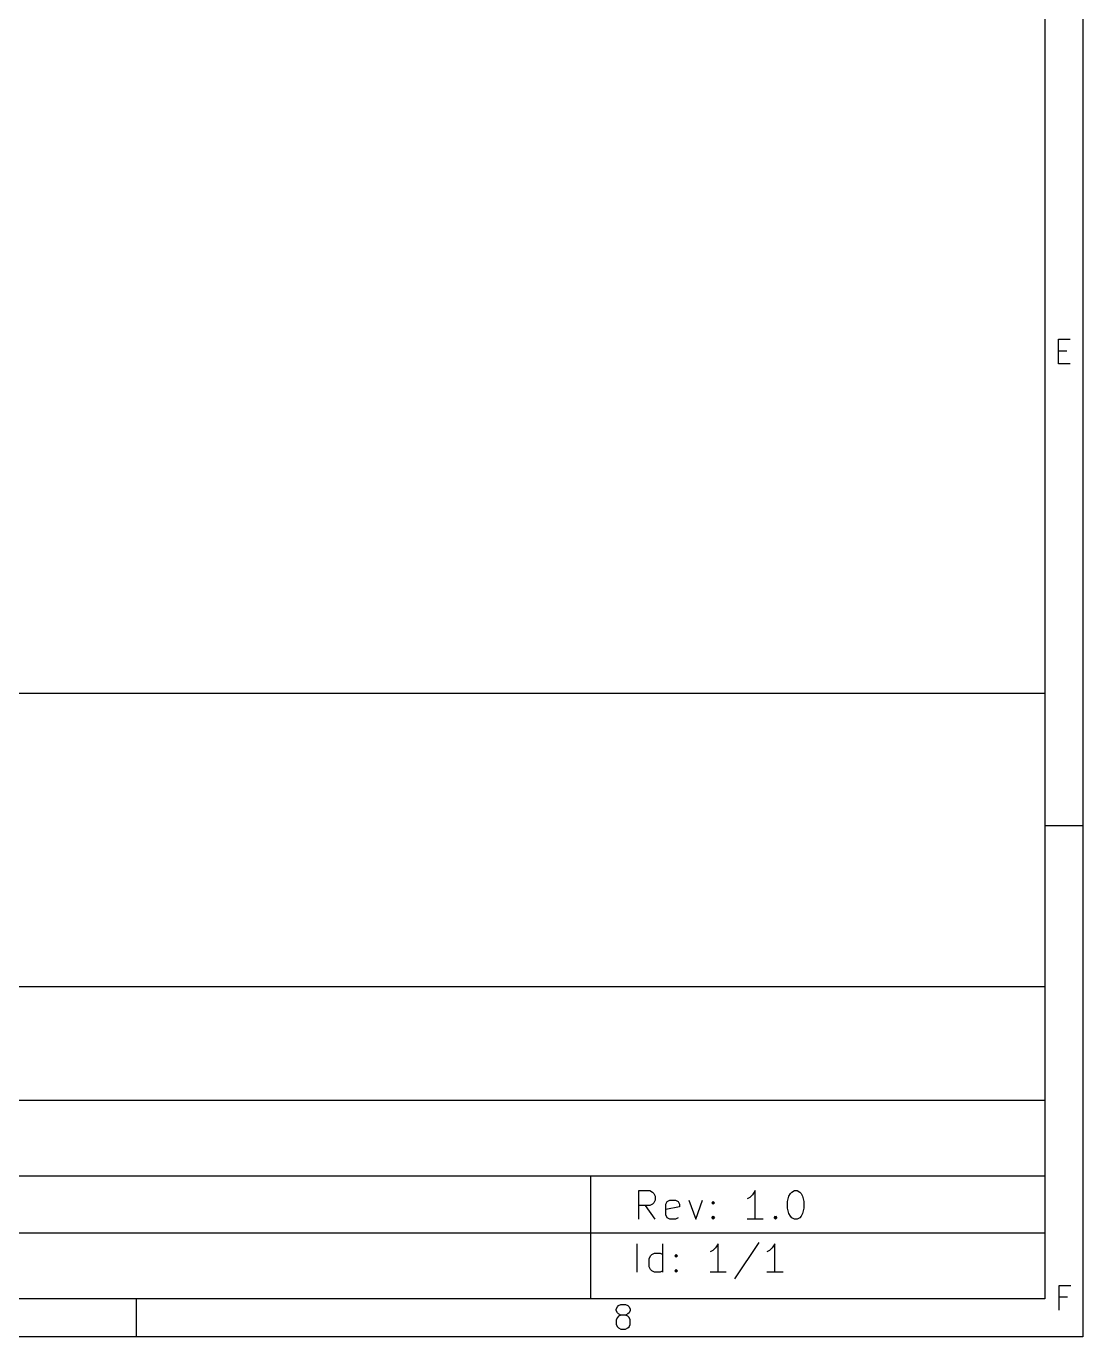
# Model space of a CAD drawing. Extents: x -3.5 to 12.2, y -7.4 to 3.5.
# Drawn here: x 10.007 to 12.204, y -7.362 to -4.636 of the extents above; entities that cross this region are included whole.
import ezdxf

# ---------------------------------------------------------------- set-up
doc = ezdxf.new("R2010")
doc.units = 0
doc.header["$MEASUREMENT"] = 0
doc.layers.add('BLACK', color=7, linetype='CONTINUOUS')

msp = doc.modelspace()

# ---------------------------------------------------------------- linework, layer by layer
at = {"layer": 'BLACK', "linetype": 'CONTINUOUS'}
for p, q in [((12.2043, 3.5433), (12.2043, -7.3623)), ((12.1256, 3.4646), (12.1256, -7.2836)), ((12.154, -5.3383), (12.154, -5.2871)), ((12.154, -5.2871), (12.1783, -5.2871)), ((12.154, -5.3115), (12.171, -5.3115)), ((12.1783, -5.3383), (12.154, -5.3383)), ((7.8736, -6.0237), (12.1256, -6.0237)), ((12.1256, -6.0237), (12.1256, -7.2836)), ((12.2043, -6.2992), (12.1256, -6.2992)), ((7.8736, -6.6339), (12.1256, -6.6339)), ((7.8736, -6.8702), (12.1256, -6.8702)), ((7.8736, -7.0276), (12.1256, -7.0276)), ((11.1807, -7.0276), (11.1807, -7.2836)), ((11.2812, -7.1173), (11.2812, -7.0583)), ((11.2812, -7.0583), (11.3037, -7.0583)), ((11.3037, -7.0583), (11.3094, -7.0611)), ((11.3094, -7.0611), (11.3122, -7.0639)), ((11.5231, -7.0583), (11.5175, -7.0667)), ((11.5231, -7.1173), (11.5231, -7.0583)), ((11.5962, -7.0639), (11.599, -7.0611)), ((11.599, -7.0611), (11.6046, -7.0583)), ((11.6046, -7.0583), (11.6103, -7.0583)), ((11.6103, -7.0583), (11.6159, -7.0611)), ((11.6159, -7.0611), (11.6187, -7.0639)), ((11.3094, -7.0864), (11.3037, -7.0892)), ((11.3122, -7.0836), (11.3094, -7.0864)), ((11.3122, -7.0639), (11.315, -7.0695)), ((11.315, -7.078), (11.3122, -7.0836)), ((11.315, -7.0695), (11.315, -7.078)), ((11.3375, -7.0864), (11.3403, -7.0808)), ((11.3375, -7.1089), (11.3375, -7.0864)), ((11.3403, -7.0808), (11.3459, -7.078)), ((11.3459, -7.078), (11.3572, -7.078)), ((11.3572, -7.078), (11.3628, -7.0808)), ((11.3628, -7.0808), (11.3656, -7.0864)), ((11.3656, -7.0864), (11.3656, -7.092)), ((11.3853, -7.078), (11.3994, -7.1173)), ((11.3994, -7.1173), (11.4134, -7.078)), ((11.4331, -7.0836), (11.4359, -7.0808)), ((11.4359, -7.0864), (11.4331, -7.0836)), ((11.4359, -7.0808), (11.4387, -7.0836)), ((11.4359, -7.0808), (11.4359, -7.0864)), ((11.4387, -7.0836), (11.4359, -7.0864)), ((11.5118, -7.0723), (11.5062, -7.0752)), ((11.5175, -7.0667), (11.5118, -7.0723)), ((11.5906, -7.0808), (11.5934, -7.0695)), ((11.5906, -7.0948), (11.5906, -7.0808)), ((11.5934, -7.0695), (11.5962, -7.0639)), ((11.6187, -7.0639), (11.6215, -7.0695)), ((11.6215, -7.0695), (11.6243, -7.0808)), ((11.6243, -7.0808), (11.6243, -7.0948)), ((11.3037, -7.0892), (11.2812, -7.0892)), ((11.315, -7.1173), (11.2953, -7.0892)), ((11.3656, -7.092), (11.3375, -7.0977)), ((11.3403, -7.1145), (11.3375, -7.1089)), ((11.3459, -7.1173), (11.3403, -7.1145)), ((11.3628, -7.1145), (11.3572, -7.1173)), ((11.4331, -7.1145), (11.4359, -7.1117)), ((11.4359, -7.1173), (11.4331, -7.1145)), ((11.4359, -7.1117), (11.4387, -7.1145)), ((11.4359, -7.1117), (11.4359, -7.1173)), ((11.4387, -7.1145), (11.4359, -7.1173)), ((11.5625, -7.1145), (11.5653, -7.1117)), ((11.5653, -7.1173), (11.5625, -7.1145)), ((11.5653, -7.1117), (11.5681, -7.1145)), ((11.5653, -7.1117), (11.5653, -7.1173)), ((11.5681, -7.1145), (11.5653, -7.1173)), ((11.5934, -7.1061), (11.5906, -7.0948)), ((11.5962, -7.1117), (11.5934, -7.1061)), ((11.599, -7.1145), (11.5962, -7.1117)), ((11.6046, -7.1173), (11.599, -7.1145)), ((11.6159, -7.1145), (11.6103, -7.1173)), ((11.6187, -7.1117), (11.6159, -7.1145)), ((11.6215, -7.1061), (11.6187, -7.1117)), ((11.6243, -7.0948), (11.6215, -7.1061)), ((11.3572, -7.1173), (11.3459, -7.1173)), ((11.54, -7.1173), (11.5062, -7.1173)), ((11.6103, -7.1173), (11.6046, -7.1173)), ((7.8736, -7.1458), (12.1256, -7.1458)), ((11.2774, -7.2279), (11.2774, -7.1688)), ((11.3308, -7.2279), (11.3308, -7.1688)), ((11.4461, -7.1688), (11.4405, -7.1773)), ((11.4461, -7.2279), (11.4461, -7.1688)), ((11.5304, -7.166), (11.4798, -7.2419)), ((11.5642, -7.1688), (11.5586, -7.1773)), ((11.5642, -7.2279), (11.5642, -7.1688)), ((11.3027, -7.1998), (11.3055, -7.1941)), ((11.3055, -7.1941), (11.3083, -7.1913)), ((11.3083, -7.1913), (11.3139, -7.1885)), ((11.3139, -7.1885), (11.3252, -7.1885)), ((11.3252, -7.1885), (11.3308, -7.1913)), ((11.3561, -7.1941), (11.3589, -7.1913)), ((11.3589, -7.197), (11.3561, -7.1941)), ((11.3589, -7.1913), (11.3617, -7.1941)), ((11.3589, -7.1913), (11.3589, -7.197)), ((11.3617, -7.1941), (11.3589, -7.197)), ((11.4348, -7.1829), (11.4292, -7.1857)), ((11.4405, -7.1773), (11.4348, -7.1829)), ((11.5529, -7.1829), (11.5473, -7.1857)), ((11.5586, -7.1773), (11.5529, -7.1829)), ((11.3027, -7.2166), (11.3027, -7.1998)), ((11.3055, -7.2223), (11.3027, -7.2166)), ((11.3083, -7.2251), (11.3055, -7.2223)), ((11.3561, -7.2251), (11.3589, -7.2223)), ((11.3589, -7.2223), (11.3617, -7.2251)), ((11.3589, -7.2223), (11.3589, -7.2279)), ((11.3139, -7.2279), (11.3083, -7.2251)), ((11.3252, -7.2279), (11.3139, -7.2279)), ((11.3308, -7.2251), (11.3252, -7.2279)), ((11.3589, -7.2279), (11.3561, -7.2251)), ((11.3617, -7.2251), (11.3589, -7.2279)), ((11.463, -7.2279), (11.4292, -7.2279)), ((11.5811, -7.2279), (11.5473, -7.2279)), ((12.1552, -7.3068), (12.1552, -7.2557)), ((12.1552, -7.2557), (12.1795, -7.2557)), ((12.1256, -7.2836), (-3.4646, -7.2836)), ((12.1256, -7.2836), (7.8736, -7.2836)), ((10.2362, -7.2836), (10.2362, -7.3623)), ((11.2341, -7.3049), (11.2365, -7.3)), ((11.2341, -7.3073), (11.2341, -7.3049)), ((11.2365, -7.3), (11.239, -7.2975)), ((11.239, -7.2975), (11.2439, -7.2951)), ((11.2439, -7.2951), (11.2536, -7.2951)), ((11.2536, -7.2951), (11.2585, -7.2975)), ((11.2585, -7.2975), (11.2609, -7.3)), ((11.2609, -7.3), (11.2634, -7.3049)), ((11.2634, -7.3049), (11.2634, -7.3073)), ((12.1722, -7.28), (12.1552, -7.28)), ((11.2365, -7.3122), (11.2341, -7.3073)), ((11.2365, -7.3219), (11.2341, -7.3268)), ((11.2341, -7.3268), (11.2341, -7.3365)), ((11.239, -7.3146), (11.2365, -7.3122)), ((11.239, -7.3195), (11.2365, -7.3219)), ((11.2439, -7.317), (11.239, -7.3146)), ((11.2439, -7.317), (11.239, -7.3195)), ((11.2536, -7.317), (11.2439, -7.317)), ((11.2585, -7.3146), (11.2536, -7.317)), ((11.2585, -7.3195), (11.2536, -7.317)), ((11.2609, -7.3122), (11.2585, -7.3146)), ((11.2609, -7.3219), (11.2585, -7.3195)), ((11.2634, -7.3073), (11.2609, -7.3122)), ((11.2634, -7.3268), (11.2609, -7.3219)), ((11.2634, -7.3365), (11.2634, -7.3268)), ((11.2341, -7.3365), (11.2365, -7.3414)), ((11.2365, -7.3414), (11.239, -7.3439)), ((11.239, -7.3439), (11.2439, -7.3463)), ((11.2439, -7.3463), (11.2536, -7.3463)), ((11.2536, -7.3463), (11.2585, -7.3439)), ((11.2585, -7.3439), (11.2609, -7.3414)), ((11.2609, -7.3414), (11.2634, -7.3365)), ((12.2043, -7.3623), (-3.5433, -7.3623))]:
    msp.add_line(p, q, dxfattribs=at)

doc.saveas('drawing.dxf')
